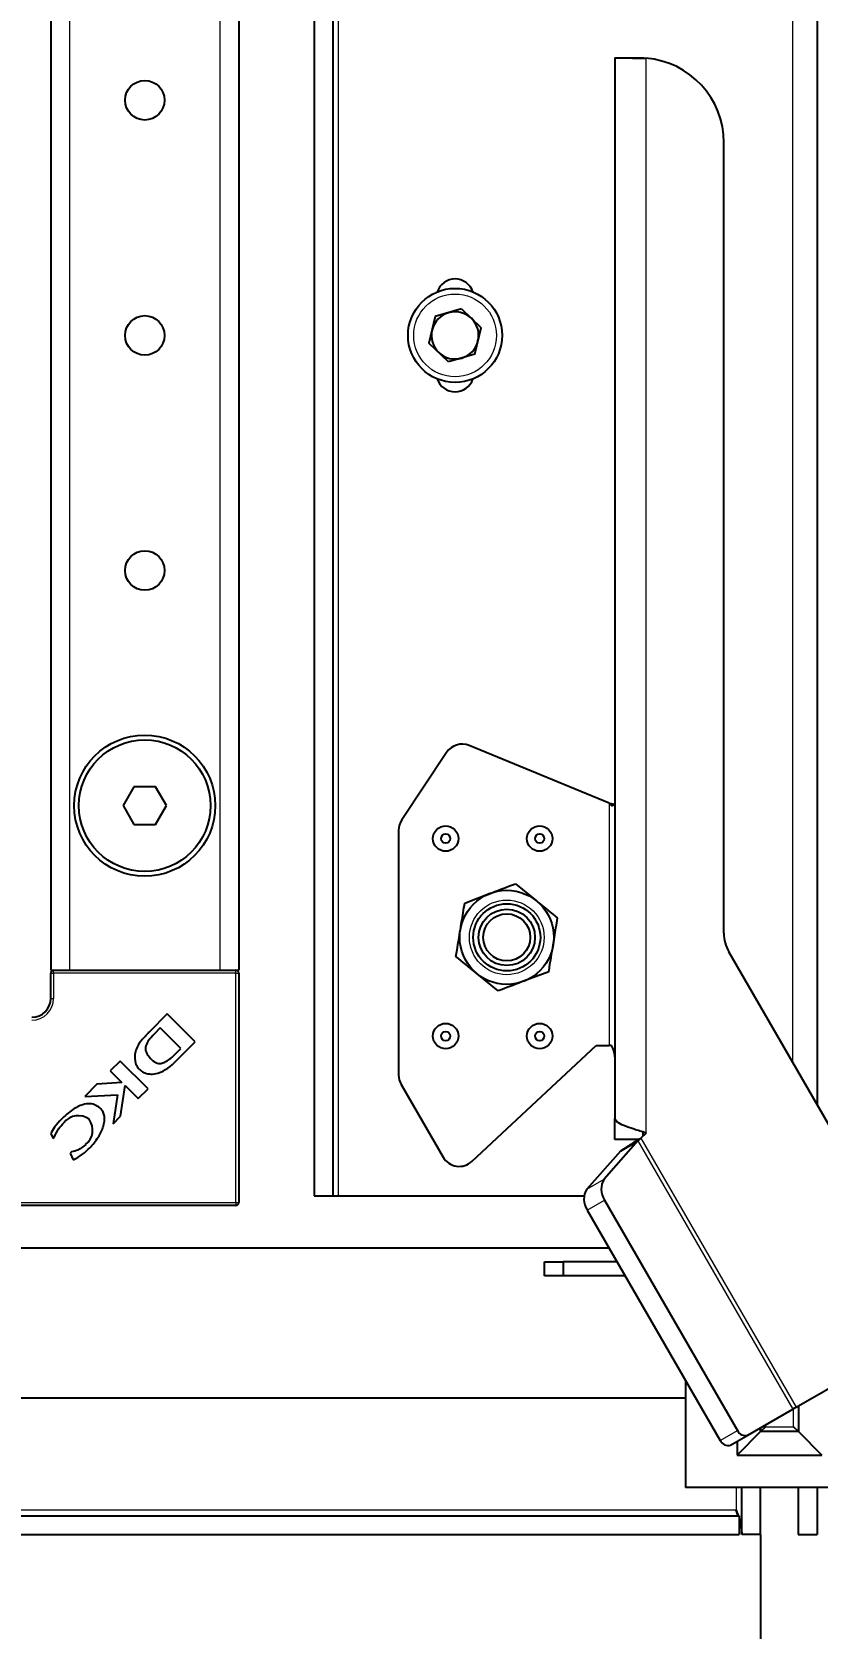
# Model space of a CAD drawing. Header units: millimetres. Extents: x -981 to 2790, y -1547 to 1219.
# Drawn here: x -301.9 to -218.4, y -1108.7 to -939 of the extents above; entities that cross this region are included whole.
import ezdxf

# ---------------------------------------------------------------- set-up
doc = ezdxf.new("R2010")
doc.units = ezdxf.units.MM
doc.layers.add('FORMAT', color=7, linetype='Continuous')
doc.styles.add('SLDTEXTSTYLE0', font='TXT', dxfattribs={"width": 0.75})
doc.dimstyles.new('SLDDIMSTYLE0', dxfattribs={"dimtxt": 20, "dimasz": 10, "dimexe": 0, "dimexo": 0.0625, "dimgap": 5, "dimtad": 2, "dimdec": 1, "dimrnd": 1e-09, "dimzin": 12, "dimdsep": 46, "dimtxsty": 'SLDTEXTSTYLE0', "dimsah": 1, "dimcen": 0.09, "dimadec": 0, "dimazin": 3, "dimtfac": 1, "dimtofl": 0, "dimtmove": 0, "dimatfit": 3, "dimfxl": 0, "dimfrac": 2, "dimtolj": 1, "dimtzin": 12, "dimarcsym": 0})

# ---------------------------------------------------------------- blocks, each defined once
blk = doc.blocks.new('_D_8')
at = {"layer": 'FORMAT'}
for p, q in [((-334.94, -1059.18), (-334.94, -1429.21)), ((-224.44, -1098.73), (-224.44, -1429.21)), ((-224.44, -1428.21), (-334.94, -1428.21))]:
    blk.add_line(p, q, dxfattribs=at)
for points in [[(-334.94, -1428.21), (-324.94, -1429.75), (-324.94, -1426.67)], [(-224.44, -1428.21), (-234.44, -1426.67), (-234.44, -1429.75)]]:
    blk.add_solid(points, dxfattribs=at)
at = {"layer": 'FORMAT', "insert": (-312.94, -1402.43), "char_height": 20, "attachment_point": 1, "style": 'SLDTEXTSTYLE0'}
blk.add_mtext('110,5', dxfattribs=at)

msp = doc.modelspace()

# ---------------------------------------------------------------- linework, layer by layer
at = {"color": 7, "linetype": 'Continuous', "lineweight": 25}
for p, q in [((-271.94, 620.28), (-271.94, -1062.72)), ((-269.94, 620.28), (-269.94, -1062.72)), ((-218.44, 610.57), (-218.44, -1053)), ((-299.94, 596.28), (-299.94, -1038.72)), ((-279.94, 596.28), (-279.94, -1038.72)), ((-239.94, -941.72), (-238.97, -941.72)), ((-239.94, -941.72), (-239.94, -1054.48)), ((-238.97, -941.72), (-236.85, -941.72)), ((-228.35, -1034.77), (-228.35, -950.72)), ((-256.26, -968.4), (-259.04, -969.22)), ((-256.26, -968.4), (-254.16, -970.4)), ((-259.04, -969.22), (-259.72, -972.03)), ((-254.84, -973.22), (-254.16, -970.4)), ((-257.62, -974.03), (-259.72, -972.03)), ((-254.84, -973.22), (-257.62, -974.03)), ((-240.54, -1020.97), (-255.43, -1014.82)), ((-257.84, -1015.57), (-262.6, -1022.71)), ((-291.09, -1019.22), (-292.25, -1021.22)), ((-288.78, -1019.22), (-291.09, -1019.22)), ((-287.63, -1021.22), (-288.78, -1019.22)), ((-292.25, -1021.22), (-291.09, -1023.22)), ((-288.78, -1023.22), (-287.63, -1021.22)), ((-240.54, -1020.97), (-239.94, -1021.07)), ((-240.54, -1020.97), (-240.3, -1021.22)), ((-291.09, -1023.22), (-288.78, -1023.22)), ((-262.94, -1023.82), (-262.94, -1049.87)), ((-250.52, -1029.52), (-248.28, -1031.34)), ((-255.91, -1031.57), (-253.21, -1030.54)), ((-209.98, -1067.66), (-227.81, -1036.77)), ((-299.94, -1038.72), (-299.64, -1038.72)), ((-299.94, -1041.72), (-299.94, -1039.02)), ((-299.64, -1038.72), (-298.99, -1038.72)), ((-298.99, -1038.72), (-297.94, -1038.72)), ((-297.94, -1038.72), (-281.94, -1038.72)), ((-281.94, -1038.72), (-280.89, -1038.72)), ((-280.89, -1038.72), (-280.24, -1038.72)), ((-280.24, -1038.72), (-279.94, -1038.72)), ((-279.94, -1039.02), (-279.94, -1063.42)), ((-252.36, -1040.92), (-254.6, -1039.09)), ((-246.97, -1038.87), (-249.66, -1039.89)), ((-287.55, -1043.36), (-289.44, -1045.25)), ((-284.59, -1046.32), (-287.55, -1043.36)), ((-289.44, -1045.25), (-289.45, -1045.27)), ((-288.29, -1044.84), (-288.95, -1045.52)), ((-286.11, -1047.03), (-288.29, -1044.84)), ((-286.83, -1047.77), (-286.11, -1047.03)), ((-286.58, -1048.31), (-284.59, -1046.32)), ((-255.13, -1059.03), (-241.94, -1046.72)), ((-241.94, -1046.72), (-240.54, -1046.72)), ((-240.3, -1046.72), (-240.54, -1046.72)), ((-292.55, -1048.37), (-293.61, -1049.43)), ((-289.59, -1051.33), (-292.55, -1048.37)), ((-293.61, -1049.43), (-292.36, -1050.67)), ((-295.02, -1050.84), (-296.31, -1052.13)), ((-296.31, -1052.13), (-292.84, -1051.95)), ((-292.36, -1050.67), (-295.02, -1050.84)), ((-292.84, -1051.95), (-293.31, -1055.05)), ((-292.51, -1054.25), (-292.03, -1050.98)), ((-292.03, -1050.98), (-290.64, -1052.37)), ((-290.64, -1052.37), (-289.59, -1051.33)), ((-262.67, -1050.87), (-258.21, -1058.6)), ((-293.31, -1055.05), (-292.51, -1054.25)), ((-239.94, -1056.72), (-239.94, -1054.48)), ((-299.94, -1056.09), (-299.69, -1056.6)), ((-299.69, -1056.6), (-299.58, -1056.49)), ((-237.5, -1056.87), (-241.07, -1060.92)), ((-237.43, -1056.72), (-239.94, -1056.72)), ((-239.33, -1057.94), (-237.5, -1056.87)), ((-236.62, -1056.03), (-237.19, -1056.57)), ((-236.94, -1056.33), (-236.94, -1055.92)), ((-236.64, -1056.01), (-236.62, -1056.03)), ((-297.74, -1058.04), (-297.88, -1058.17)), ((-297.88, -1058.17), (-297.54, -1058.86)), ((-239.33, -1057.94), (-242.91, -1061.98)), ((-280.24, -1063.72), (-304.64, -1063.72)), ((-271.94, -1062.72), (-269.94, -1062.72)), ((-269.94, -1062.72), (-269.34, -1062.72)), ((-269.34, -1062.72), (-243.22, -1062.72)), ((-241.04, -1063.15), (-226.9, -1087.64)), ((-242.88, -1064.21), (-228.74, -1088.7)), ((-335.54, -1068.22), (-240.56, -1068.22)), ((-247.44, -1071.22), (-247.44, -1069.72)), ((-247.44, -1069.72), (-245.44, -1069.72)), ((-245.44, -1069.72), (-245.44, -1071.22)), ((-239.7, -1069.72), (-245.44, -1069.72)), ((-245.44, -1071.22), (-247.44, -1071.22)), ((-238.83, -1071.22), (-245.44, -1071.22)), ((-232.44, -1082.29), (-232.44, -1093.72)), ((-220.66, -1085.19), (-213.72, -1081.18)), ((-232.44, -1084.22), (-565.44, -1084.22)), ((-225.79, -1088.15), (-221.03, -1085.4)), ((-220.66, -1085.19), (-221.03, -1085.4)), ((-220.43, -1085.06), (-220.43, -1087.76)), ((-224.44, -1087.76), (-226.94, -1090.26)), ((-224.44, -1087.76), (-223.94, -1087.26)), ((-224.44, -1087.76), (-224.44, -1087.37)), ((-220.43, -1087.76), (-224.44, -1087.76)), ((-220.43, -1087.76), (-220.93, -1087.26)), ((-220.43, -1087.76), (-217.94, -1090.26)), ((-227.63, -1089.21), (-225.79, -1088.15)), ((-226.94, -1088.81), (-226.94, -1090.26)), ((-226.94, -1090.26), (-217.94, -1090.26)), ((-212.44, -1093.72), (-232.44, -1093.72)), ((-226.44, -1098.72), (-226.44, -1093.72)), ((-224.44, -1098.72), (-224.44, -1093.72)), ((-220.44, -1093.72), (-220.44, -1098.72)), ((-218.44, -1093.72), (-218.44, -1098.72)), ((-227.04, -1096.12), (-226.84, -1096.72)), ((-617.14, -1096.72), (-226.74, -1096.72)), ((-226.74, -1096.72), (-226.74, -1098.72)), ((-617.14, -1098.72), (-226.74, -1098.72)), ((-224.44, -1098.72), (-226.44, -1098.72)), ((-220.44, -1098.72), (-218.44, -1098.72))]:
    msp.add_line(p, q, dxfattribs=at)
at = {"color": 8, "linetype": 'Continuous', "lineweight": 18}
for p, q in [((-269.34, -1062.72), (-269.34, 620.28)), ((-221.04, 606.07), (-221.04, -1048.5)), ((-297.94, 596.28), (-297.94, -1038.72)), ((-281.94, 596.28), (-281.94, -1038.72)), ((-236.64, -941.74), (-236.64, -1056.01)), ((-240.54, -1020.97), (-240.54, -1046.72)), ((-299.94, -1039.02), (-299.64, -1039.02)), ((-299.64, -1039.02), (-299.64, -1038.72)), ((-299.64, -1039.02), (-299.64, -1041.72)), ((-280.24, -1039.02), (-299.64, -1039.02)), ((-280.24, -1039.02), (-280.24, -1038.72)), ((-280.24, -1063.42), (-280.24, -1039.02)), ((-280.24, -1039.02), (-279.94, -1039.02)), ((-299.94, -1041.72), (-299.64, -1041.72)), ((-237.5, -1056.87), (-221.03, -1085.4)), ((-237.19, -1056.57), (-220.66, -1085.19)), ((-242.91, -1061.98), (-241.07, -1060.92)), ((-304.64, -1063.42), (-280.24, -1063.42)), ((-280.24, -1063.42), (-280.24, -1063.72)), ((-280.24, -1063.42), (-279.94, -1063.42)), ((-242.88, -1064.21), (-241.04, -1063.15)), ((-220.93, -1087.26), (-220.93, -1085.34)), ((-228.74, -1088.7), (-226.9, -1087.64)), ((-223.94, -1087.08), (-223.94, -1087.26)), ((-223.94, -1087.26), (-220.93, -1087.26)), ((-227.04, -1093.72), (-227.04, -1096.12)), ((-227.04, -1096.12), (-322.47, -1096.12))]:
    msp.add_line(p, q, dxfattribs=at)
at = {"color": 7, "linetype": 'Continuous', "lineweight": 25}
for centre, radius in [((-289.94, -946.22), 2.1), ((-256.94, -971.22), 5), ((-289.94, -971.22), 2.1), ((-289.94, -996.22), 2.1), ((-289.94, -1021.22), 7.5), ((-289.94, -1021.22), 7), ((-257.94, -1024.72), 1.35), ((-257.94, -1024.72), 0.493), ((-247.94, -1024.72), 1.35), ((-247.94, -1024.72), 0.493), ((-251.44, -1035.22), 5), ((-251.44, -1035.22), 3.57), ((-251.44, -1035.22), 3), ((-251.44, -1035.22), 2.5), ((-257.94, -1045.72), 1.35), ((-257.94, -1045.72), 0.493), ((-247.94, -1045.72), 1.35), ((-247.94, -1045.72), 0.493)]:
    msp.add_circle(centre, radius, dxfattribs=at)
at = {"color": 8, "linetype": 'Continuous', "lineweight": 18}
for centre, radius in [((-256.94, -971.22), 4.4), ((-251.44, -1035.22), 3.97)]:
    msp.add_circle(centre, radius, dxfattribs=at)
at = {"color": 7, "linetype": 'Continuous', "lineweight": 25}
for centre, radius, start, end in [((-237.35, -950.72), 9, 0, 85.4954), ((-256.94, -967.22), 2, 18.21, 161.79), ((-256.94, -971.22), 2.51, 106.3534, 166.3534), ((-256.94, -971.22), 2.51, 46.3534, 106.3534), ((-256.94, -971.22), 2.51, 166.3534, 226.3534), ((-256.94, -971.22), 2.51, 346.3534, 46.3534), ((-256.94, -971.22), 2.51, 286.3534, 346.3534), ((-256.94, -971.22), 2.51, 226.3534, 286.3534), ((-256.94, -975.22), 2, 198.21, 341.79), ((-256.18, -1016.68), 2, 68.1986, 146.3099), ((-260.94, -1023.82), 2, 146.3099, 180), ((-224.35, -1034.77), 4, 180, 210), ((-299.64, -1039.02), 0.3, 90, 180), ((-280.24, -1039.02), 0.3, 0, 90), ((-301.94, -1041.72), 2, 270, 0), ((-290.24, -1045.11), 4.87, 290.3445, 318.7777), ((-291.01, -1043.3), 6.12, 306.9888, 313.0744), ((-260.94, -1049.87), 2, 180, 210), ((-297.01, -1056.12), 1.94, 53.3097, 142.3464), ((-297.45, -1055.72), 1.97, 308.454, 35.887), ((-256.5, -1057.57), 2, 210.9638, 313.0251), ((-241.26, -1063.07), 1.98, 146.5519, 215.0479), ((-239.42, -1062.01), 1.98, 146.5519, 215.0479), ((-280.24, -1063.42), 0.3, 270, 0), ((-226.08, -1087.3), 0.893, 201.9505, 288.5782), ((-227.91, -1088.36), 0.893, 201.9505, 288.5782)]:
    msp.add_arc(centre, radius, start, end, dxfattribs=at)
at = {"color": 8, "linetype": 'Continuous', "lineweight": 18}
msp.add_arc((-301.94, -1041.72), 2.3, 270, 0, dxfattribs=at)
at = {"color": 7, "linetype": 'Continuous', "lineweight": 25}
for points in [[(-238.97, -941.72), (-238.81, -941.72), (-238.49, -941.72), (-237.91, -941.73), (-237.29, -941.74), (-236.86, -941.74), (-236.64, -941.74)], [(-240.3, -1021.22), (-240.25, -1021.2), (-240.15, -1021.18), (-240.03, -1021.15), (-239.96, -1021.11), (-239.95, -1021.09), (-239.94, -1021.08)], [(-239.94, -1047.92), (-239.96, -1047.72), (-240, -1047.32), (-240.2, -1046.92), (-240.3, -1046.72)], [(-236.64, -1056.01), (-237.07, -1055.88), (-237.94, -1055.62), (-239.03, -1055.24), (-239.79, -1054.86), (-239.89, -1054.6), (-239.94, -1054.48)], [(-239.33, -1057.94), (-239.19, -1057.84), (-238.89, -1057.65), (-238.36, -1057.31), (-237.78, -1056.94), (-237.38, -1056.69), (-237.19, -1056.57)], [(-237.5, -1056.87), (-237.48, -1056.85), (-237.43, -1056.81), (-237.36, -1056.73), (-237.27, -1056.65), (-237.21, -1056.59), (-237.19, -1056.57)], [(-226.74, -1096.72), (-226.76, -1096.71), (-226.81, -1096.69), (-226.89, -1096.55), (-226.96, -1096.35), (-227.01, -1096.2), (-227.04, -1096.12)]]:
    msp.add_open_spline(points, degree=3, dxfattribs=at)
for points, knots in [([(-253.21, -1030.54), (-253.15, -1030.52), (-252.24, -1030.17), (-251.35, -1029.83), (-250.52, -1029.52)], [0, 0, 0, 0, 0.070201, 1, 1, 1, 1]), ([(-256.37, -1034.42), (-256.33, -1034.16), (-256.18, -1033.19), (-256.02, -1032.25), (-255.91, -1031.57)], [0, 0, 0, 0, 0.268634, 1, 1, 1, 1]), ([(-248.28, -1031.34), (-248.23, -1031.39), (-247.47, -1032), (-246.73, -1032.61), (-246.04, -1033.17)], [0, 0, 0, 0, 0.070201, 1, 1, 1, 1]), ([(-246.5, -1036.02), (-246.46, -1035.76), (-246.31, -1034.79), (-246.15, -1033.85), (-246.04, -1033.17)], [0, 0, 0, 0, 0.2686336, 1, 1, 1, 1]), ([(-256.84, -1037.27), (-256.8, -1037.03), (-256.65, -1036.1), (-256.49, -1035.13), (-256.37, -1034.42)], [0, 0, 0, 0, 0.257551, 1, 1, 1, 1]), ([(-246.97, -1038.87), (-246.93, -1038.63), (-246.78, -1037.7), (-246.62, -1036.73), (-246.5, -1036.02)], [0, 0, 0, 0, 0.257551, 1, 1, 1, 1]), ([(-254.6, -1039.09), (-254.65, -1039.05), (-255.41, -1038.43), (-256.15, -1037.83), (-256.84, -1037.27)], [0, 0, 0, 0, 0.0702006, 1, 1, 1, 1]), ([(-249.66, -1039.89), (-249.73, -1039.92), (-250.64, -1040.26), (-251.53, -1040.6), (-252.36, -1040.92)], [0, 0, 0, 0, 0.070201, 1, 1, 1, 1]), ([(-289.45, -1045.27), (-289.53, -1045.35), (-289.68, -1045.51), (-289.83, -1045.67), (-289.91, -1045.76)], [0, 0, 0, 0, 0.486421, 1, 1, 1, 1]), ([(-290.59, -1046.6), (-290.7, -1046.8), (-290.9, -1047.19), (-291.02, -1047.83), (-290.98, -1048.42), (-290.78, -1048.96), (-290.42, -1049.39), (-289.91, -1049.68), (-289.25, -1049.8), (-288.79, -1049.72), (-288.55, -1049.67)], [0, 0, 0, 0, 0.1380907, 0.2654555, 0.3840134, 0.4961027, 0.6057595, 0.7197905, 0.8476619, 1, 1, 1, 1]), ([(-289.91, -1045.76), (-290.05, -1045.91), (-290.29, -1046.17), (-290.5, -1046.47), (-290.59, -1046.6)], [0, 0, 0, 0, 0.55183, 1, 1, 1, 1]), ([(-288.95, -1045.52), (-289.14, -1045.72), (-289.49, -1046.09), (-289.81, -1046.63), (-289.88, -1047.08), (-289.81, -1047.42), (-289.62, -1047.77), (-289.42, -1047.98), (-289.32, -1048.1)], [0, 0, 0, 0, 0.274676, 0.503042, 0.607381, 0.716579, 0.843412, 1, 1, 1, 1]), ([(-289.32, -1048.1), (-289.22, -1048.19), (-289.05, -1048.36), (-288.77, -1048.54), (-288.5, -1048.63), (-288.17, -1048.63), (-287.77, -1048.48), (-287.49, -1048.29), (-287.33, -1048.19)], [0, 0, 0, 0, 0.176808, 0.319231, 0.43938, 0.552395, 0.749205, 1, 1, 1, 1]), ([(-294.6, -1053.46), (-294.77, -1053.32), (-295.1, -1053.04), (-295.8, -1052.87), (-296.67, -1053), (-297.75, -1053.57), (-298.44, -1054.21), (-298.83, -1054.58)], [0, 0, 0, 0, 0.130532, 0.266031, 0.423997, 0.666819, 1, 1, 1, 1]), ([(-295.81, -1057.62), (-295.48, -1057.25), (-294.86, -1056.56), (-294.31, -1055.39), (-294.17, -1054.44), (-294.33, -1053.8), (-294.51, -1053.57), (-294.6, -1053.46)], [0, 0, 0, 0, 0.315674, 0.58952, 0.813199, 0.909026, 1, 1, 1, 1]), ([(-298.83, -1054.58), (-299.08, -1054.84), (-299.51, -1055.31), (-299.81, -1055.86), (-299.94, -1056.09)], [0, 0, 0, 0, 0.577653, 1, 1, 1, 1]), ([(-299.58, -1056.49), (-299.44, -1056.18), (-299.17, -1055.61), (-298.74, -1055.15), (-298.55, -1054.94)], [0, 0, 0, 0, 0.547643, 1, 1, 1, 1]), ([(-296.22, -1057.26), (-296.48, -1057.48), (-296.93, -1057.86), (-297.5, -1057.98), (-297.74, -1058.04)], [0, 0, 0, 0, 0.5796082, 1, 1, 1, 1]), ([(-297.54, -1058.86), (-297.2, -1058.68), (-296.57, -1058.34), (-296.05, -1057.85), (-295.81, -1057.62)], [0, 0, 0, 0, 0.5368, 1, 1, 1, 1]), ([(-226.74, -1097.01), (-226.71, -1097.09), (-226.6, -1097.42), (-226.48, -1097.98), (-226.45, -1098.47), (-226.44, -1098.72)], [0, 0, 0, 0, 0.141742, 0.566203, 1, 1, 1, 1])]:
    msp.add_open_spline(points, degree=3, knots=knots, dxfattribs=at)

# ---------------------------------------------------------------- dimensions: what is measured, and where the dimension line sits
at = {"layer": 'FORMAT'}
dim = msp.add_linear_dim(base=(-334.94, -1428.21), p1=(-224.44, -1098.72), p2=(-334.94, -1059.17), angle=0, dimstyle='SLDDIMSTYLE0', dxfattribs=at)
dim.commit()
dim.dimension.update_dxf_attribs({"geometry": '_D_8', "text_midpoint": (-279.69, -1428.21), "dimtype": 160})

doc.saveas('drawing.dxf')
